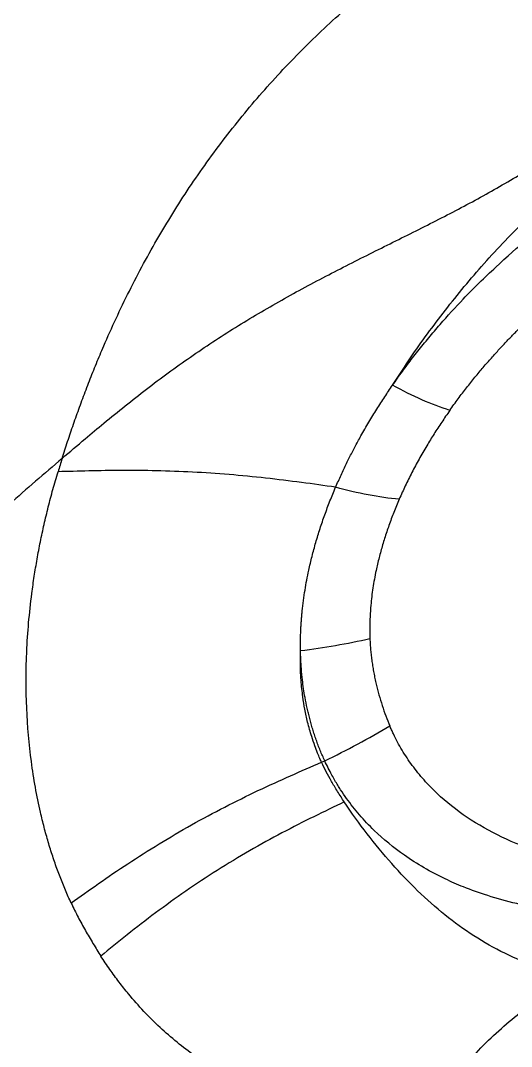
# Model space of a CAD drawing. Extents: x 0 to 84, y -21 to 126.
# Drawn here: x 34.37 to 35.699, y 46.672 to 49.445 of the extents above; entities that cross this region are included whole.
import ezdxf

# ---------------------------------------------------------------- set-up
doc = ezdxf.new("R2010")
doc.units = 0
doc.header["$MEASUREMENT"] = 0
doc.layers.add('1', color=4, linetype='Continuous')

# ---------------------------------------------------------------- blocks, each defined once
blk = doc.blocks.new('PRODIGY')
at = {"layer": '1', "color": 3, "linetype": 'Continuous', "lineweight": 25}
blk.add_line((35.1845, 47.4404), (35.1932, 47.4441), dxfattribs=at)
for points, knots in [([(31.0134, 47.3664), (31.0493, 47.4023), (31.1204, 47.4732), (31.2259, 47.5781), (31.3292, 47.6803), (31.4302, 47.7797), (31.5866, 47.9326), (31.7949, 48.134), (32.0628, 48.3875), (32.3296, 48.6335), (32.6949, 48.9603), (33.0682, 49.2771), (33.4545, 49.583), (33.7507, 49.8059), (34.0541, 50.0216), (34.363, 50.2277), (34.6831, 50.4272), (34.9286, 50.5693), (35.1, 50.6634), (35.1891, 50.7114), (35.2819, 50.7602), (35.3783, 50.8098), (35.4784, 50.86), (35.5823, 50.9108), (35.6532, 50.9443), (35.6891, 50.9613)], [0, 0, 0, 0, 0.025637, 0.05068, 0.075127, 0.098979, 0.122234, 0.185516, 0.245272, 0.308432, 0.368743, 0.492821, 0.555716, 0.617872, 0.680349, 0.744175, 0.805965, 0.871523, 0.888055, 0.905183, 0.922913, 0.941251, 0.960204, 0.979784, 1, 1, 1, 1]), ([(34.4823, 48.2616), (34.4847, 48.2693), (34.4896, 48.2846), (34.4972, 48.3076), (34.505, 48.3308), (34.513, 48.354), (34.5212, 48.3773), (34.5296, 48.4006), (34.5382, 48.4241), (34.5471, 48.4475), (34.5562, 48.4711), (34.5655, 48.4946), (34.5751, 48.5183), (34.5849, 48.5419), (34.6128, 48.6074), (34.6627, 48.7149), (34.7419, 48.8613), (34.8309, 49.0033), (34.929, 49.1387), (35.0363, 49.2675), (35.1521, 49.3887), (35.276, 49.5021), (35.4079, 49.6071), (35.5467, 49.7032), (35.6931, 49.7904), (35.8449, 49.8677), (35.9678, 49.9203), (36.0572, 49.9541), (36.1123, 49.9735), (36.1673, 49.9916), (36.2224, 50.0084), (36.2774, 50.024), (36.3141, 50.0334), (36.3324, 50.0381)], [0, 0, 0, 0, 0.009941, 0.019878, 0.029814, 0.039748, 0.049683, 0.05962, 0.06956, 0.079505, 0.089455, 0.099413, 0.10938, 0.119356, 0.129344, 0.192218, 0.25552, 0.317374, 0.379537, 0.440848, 0.502398, 0.56378, 0.625011, 0.686992, 0.748305, 0.811149, 0.873057, 0.894521, 0.915849, 0.937052, 0.958139, 0.979118, 1, 1, 1, 1]), ([(34.4823, 48.2616), (34.5031, 48.2794), (34.5405, 48.3114), (34.616, 48.3747), (34.7099, 48.4496), (34.8285, 48.5364), (34.9507, 48.6167), (35.076, 48.6905), (35.2029, 48.7585), (35.3299, 48.8223), (35.4553, 48.8842), (35.5775, 48.9466), (35.6957, 49.0125), (35.8095, 49.0837), (35.9187, 49.1613), (36.0239, 49.2455), (36.126, 49.3357), (36.2094, 49.4143), (36.276, 49.4787), (36.3095, 49.5112), (36.3263, 49.5275)], [0, 0, 0, 0, 0.036467, 0.065721, 0.131313, 0.19667, 0.261644, 0.326255, 0.390458, 0.453729, 0.515869, 0.576972, 0.637092, 0.696658, 0.756124, 0.815929, 0.876439, 0.937784, 0.96878, 1, 1, 1, 1]), ([(35.3767, 48.4596), (35.3811, 48.4658), (35.3897, 48.4782), (35.4032, 48.4967), (35.4169, 48.5152), (35.4309, 48.5336), (35.4452, 48.5518), (35.4598, 48.57), (35.4746, 48.5881), (35.4898, 48.606), (35.5202, 48.6412), (35.5739, 48.6998), (35.6818, 48.8059), (35.8284, 48.9278), (35.983, 49.0326), (36.106, 49.1046), (36.2048, 49.1564), (36.3075, 49.2041), (36.3822, 49.2344), (36.4278, 49.2515), (36.4442, 49.2575), (36.463, 49.2642), (36.4843, 49.2715), (36.508, 49.2794), (36.5341, 49.2878), (36.5627, 49.2965), (36.5936, 49.3055), (36.627, 49.3146), (36.6627, 49.3237), (36.7008, 49.3327), (36.7412, 49.3413), (36.7839, 49.3496), (36.8129, 49.3543), (36.8278, 49.3567)], [0, 0, 0, 0, 0.013861, 0.027721, 0.041581, 0.05544, 0.069299, 0.083158, 0.097016, 0.110875, 0.124733, 0.17896, 0.249637, 0.385061, 0.499539, 0.560229, 0.622144, 0.685289, 0.749665, 0.758111, 0.768008, 0.779355, 0.792154, 0.806404, 0.822105, 0.839258, 0.857863, 0.877921, 0.899431, 0.922394, 0.94681, 0.972679, 1, 1, 1, 1]), ([(35.3767, 48.4596), (35.4043, 48.5034), (35.4338, 48.5469), (35.4964, 48.6331), (35.5294, 48.6759), (35.5989, 48.7602), (35.6355, 48.8018), (35.7127, 48.883), (35.7532, 48.9226), (35.8386, 48.9986), (35.8834, 49.0349), (35.977, 49.1031), (36.0258, 49.1349), (36.1265, 49.1933), (36.1783, 49.2199), (36.2838, 49.2681), (36.3374, 49.2897), (36.3915, 49.3091)], [0, 0, 0, 0, 0.125, 0.125, 0.25, 0.25, 0.375, 0.375, 0.5, 0.5, 0.625, 0.625, 0.75, 0.75, 0.875, 0.875, 1, 1, 1, 1]), ([(35.5314, 48.3915), (35.5352, 48.3968), (35.5427, 48.4073), (35.5541, 48.4228), (35.5655, 48.4379), (35.5769, 48.4526), (35.5883, 48.467), (35.5996, 48.481), (35.6108, 48.4946), (35.622, 48.5078), (35.633, 48.5206), (35.644, 48.533), (35.6548, 48.5451), (35.6654, 48.5568), (35.6759, 48.5681), (35.6863, 48.5791), (35.6964, 48.5897), (35.7064, 48.5999), (35.7162, 48.6098), (35.7257, 48.6193), (35.7351, 48.6285), (35.7442, 48.6373), (35.7531, 48.6458), (35.7617, 48.654), (35.7701, 48.6618), (35.7782, 48.6693), (35.786, 48.6764), (35.7936, 48.6832), (35.8009, 48.6898), (35.8079, 48.6959), (35.8146, 48.7018), (35.821, 48.7074), (35.827, 48.7126), (35.8328, 48.7176), (35.8383, 48.7222), (35.8435, 48.7266), (35.8483, 48.7306), (35.8528, 48.7344), (35.857, 48.7378), (35.8609, 48.741), (35.8644, 48.7439), (35.8676, 48.7465), (35.8704, 48.7488), (35.873, 48.7509), (35.8751, 48.7526), (35.877, 48.7541), (35.8784, 48.7553), (35.9182, 48.7871), (35.9894, 48.8401), (36.0882, 48.9043), (36.1977, 48.9683), (36.29, 49.0148), (36.3706, 49.0502), (36.4109, 49.0669), (36.4514, 49.0827), (36.4919, 49.0975), (36.5325, 49.1113), (36.5732, 49.1242), (36.6138, 49.136), (36.6543, 49.1469), (36.6948, 49.1567), (36.7351, 49.1655), (36.7753, 49.1734), (36.802, 49.1777), (36.8154, 49.1799)], [0, 0, 0, 0, 0.013643, 0.027005, 0.040084, 0.052881, 0.065396, 0.077628, 0.089578, 0.101245, 0.112629, 0.123731, 0.134549, 0.145085, 0.155339, 0.165309, 0.174996, 0.184401, 0.193522, 0.202361, 0.210917, 0.21919, 0.22718, 0.234887, 0.242312, 0.249454, 0.256313, 0.262889, 0.269183, 0.275195, 0.280924, 0.28637, 0.291535, 0.296416, 0.301016, 0.305333, 0.309368, 0.313121, 0.316592, 0.319781, 0.322687, 0.325312, 0.327655, 0.329715, 0.331494, 0.332991, 0.334206, 0.335139, 0.43026, 0.50215, 0.556885, 0.668628, 0.69633, 0.724014, 0.751678, 0.77932, 0.806939, 0.834537, 0.862116, 0.889677, 0.91722, 0.944745, 0.972253, 1, 1, 1, 1]), ([(35.2226, 48.1838), (35.225, 48.1894), (35.2298, 48.2004), (35.2372, 48.2167), (35.2446, 48.2326), (35.252, 48.2481), (35.2618, 48.2679), (35.2747, 48.2927), (35.2922, 48.3248), (35.3119, 48.3592), (35.3335, 48.3944), (35.3549, 48.4277), (35.3696, 48.4491), (35.3767, 48.4596)], [0, 0, 0, 0, 0.060164, 0.118849, 0.17605, 0.231756, 0.285964, 0.389369, 0.500008, 0.634479, 0.762608, 0.884448, 1, 1, 1, 1]), ([(35.5315, 48.3915), (35.5277, 48.3862), (35.5203, 48.3756), (35.5096, 48.3598), (35.4991, 48.3439), (35.4889, 48.328), (35.4789, 48.3121), (35.4652, 48.2893), (35.4482, 48.2599), (35.432, 48.2296), (35.4198, 48.2055), (35.4111, 48.1876), (35.4027, 48.1695), (35.3974, 48.1574), (35.3946, 48.1511)], [0, 0, 0, 0, 0.0669, 0.133672, 0.200332, 0.266897, 0.333383, 0.399808, 0.551261, 0.700359, 0.775533, 0.850373, 0.921532, 1, 1, 1, 1]), ([(34.4823, 48.2616), (34.4583, 48.241), (34.4104, 48.1998), (34.3387, 48.1375), (34.2672, 48.0748), (34.1957, 48.0118), (34.1244, 47.9484), (34.0532, 47.8847), (33.9821, 47.8206), (33.911, 47.7561), (33.8401, 47.6914), (33.7692, 47.6262), (33.6984, 47.5608), (33.6277, 47.495), (33.557, 47.4289), (33.4864, 47.3625), (33.4159, 47.2958), (33.2753, 47.1623), (33.0658, 46.9609), (32.8185, 46.7193), (32.6028, 46.5063), (32.419, 46.3238), (32.2977, 46.2026), (32.2374, 46.1424)], [0, 0, 0, 0, 0.030701, 0.061452, 0.092254, 0.123106, 0.15401, 0.184967, 0.215975, 0.247037, 0.278152, 0.309321, 0.340544, 0.371821, 0.403153, 0.434539, 0.46598, 0.497476, 0.622864, 0.748331, 0.833404, 0.917294, 1, 1, 1, 1]), ([(35.2226, 48.1838), (35.1925, 48.1881), (35.1615, 48.1925), (35.0982, 48.2008), (35.0659, 48.2048), (34.9678, 48.2156), (34.9008, 48.2212), (34.7694, 48.228), (34.705, 48.2293), (34.6135, 48.229), (34.5838, 48.2285), (34.5262, 48.2272), (34.4983, 48.2264), (34.4712, 48.2256)], [0, 0, 0, 0, 0.125, 0.125, 0.25, 0.25, 0.5, 0.5, 0.75, 0.75, 0.875, 0.875, 1, 1, 1, 1]), ([(34.5069, 47.0596), (34.5042, 47.0654), (34.4989, 47.0769), (34.4913, 47.0945), (34.4839, 47.1124), (34.4767, 47.1305), (34.4698, 47.1488), (34.4631, 47.1675), (34.4567, 47.1864), (34.4506, 47.2055), (34.4447, 47.2249), (34.4391, 47.2446), (34.4337, 47.2645), (34.4286, 47.2847), (34.4149, 47.3423), (34.3971, 47.4407), (34.3843, 47.586), (34.3843, 47.7381), (34.3948, 47.8588), (34.4068, 47.943), (34.4145, 47.9895), (34.4234, 48.0362), (34.4335, 48.0832), (34.4448, 48.1304), (34.4572, 48.1779), (34.4665, 48.2097), (34.4712, 48.2256)], [0, 0, 0, 0, 0.019065, 0.038141, 0.057231, 0.076336, 0.095459, 0.114603, 0.13377, 0.152962, 0.172183, 0.191433, 0.210716, 0.230034, 0.249389, 0.37463, 0.499061, 0.62452, 0.749152, 0.784947, 0.82072, 0.856494, 0.892288, 0.928122, 0.96402, 1, 1, 1, 1]), ([(34.1531, 44.2267), (34.182, 44.2556), (34.2704, 44.344), (34.4112, 44.4834), (34.5661, 44.6354), (34.754, 44.8183), (34.9765, 45.0322), (35.339, 45.3746), (35.7969, 45.7952), (36.2674, 46.2104), (36.6497, 46.5378), (36.9447, 46.7852), (37.2361, 47.0245), (37.5334, 47.2639), (37.8234, 47.4928), (38.0742, 47.6867), (38.2736, 47.8384), (38.4264, 47.9535), (38.5772, 48.0659), (38.6773, 48.1395), (38.7269, 48.176)], [0, 0, 0, 0, 0.020262, 0.062001, 0.098266, 0.127854, 0.19203, 0.251347, 0.375126, 0.500307, 0.562484, 0.624735, 0.691243, 0.749458, 0.814011, 0.87451, 0.906692, 0.938334, 0.969438, 1, 1, 1, 1]), ([(35.1275, 47.7421), (35.1274, 47.7476), (35.1273, 47.7583), (35.1275, 47.774), (35.1279, 47.7888), (35.1285, 47.8027), (35.1293, 47.8157), (35.1302, 47.8278), (35.1312, 47.8389), (35.1337, 47.8647), (35.1391, 47.9046), (35.1484, 47.9539), (35.1585, 47.9968), (35.1687, 48.0343), (35.1802, 48.0718), (35.193, 48.1092), (35.207, 48.1466), (35.2174, 48.1714), (35.2226, 48.1838)], [0, 0, 0, 0, 0.03952, 0.076766, 0.111735, 0.144427, 0.174841, 0.202974, 0.228826, 0.252396, 0.381795, 0.502862, 0.586645, 0.670108, 0.753257, 0.836009, 0.918268, 1, 1, 1, 1]), ([(35.3946, 48.1511), (35.3921, 48.1452), (35.3871, 48.1334), (35.3799, 48.1158), (35.3731, 48.0982), (35.3667, 48.0806), (35.3607, 48.0631), (35.355, 48.0456), (35.3497, 48.0282), (35.3447, 48.0108), (35.3401, 47.9934), (35.3359, 47.9761), (35.3298, 47.9487), (35.323, 47.9114), (35.3179, 47.8699), (35.3154, 47.8342), (35.3146, 47.8041), (35.3151, 47.7845), (35.3154, 47.7747)], [0, 0, 0, 0, 0.045672, 0.091265, 0.136793, 0.182271, 0.22771, 0.273127, 0.318533, 0.363943, 0.409371, 0.454831, 0.500336, 0.625963, 0.751683, 0.834921, 0.917662, 1, 1, 1, 1]), ([(35.3154, 47.7747), (35.3156, 47.7695), (35.3161, 47.7591), (35.3173, 47.7437), (35.3189, 47.7283), (35.3208, 47.7129), (35.3231, 47.6975), (35.3258, 47.6821), (35.3289, 47.6667), (35.3333, 47.6467), (35.3396, 47.6222), (35.3484, 47.5936), (35.3581, 47.5656), (35.3655, 47.5476), (35.3692, 47.5386)], [0, 0, 0, 0, 0.061362, 0.12316, 0.185413, 0.248139, 0.311356, 0.375081, 0.439332, 0.504126, 0.628168, 0.753246, 0.877871, 1, 1, 1, 1]), ([(35.1845, 47.4404), (35.183, 47.4437), (35.1793, 47.4519), (35.1731, 47.4666), (35.1656, 47.4864), (35.1561, 47.5142), (35.1469, 47.5471), (35.1392, 47.5829), (35.1331, 47.6203), (35.1293, 47.6556), (35.1275, 47.6888), (35.1269, 47.7158), (35.1273, 47.7335), (35.1275, 47.7421)], [0, 0, 0, 0, 0.036984, 0.091053, 0.162192, 0.250384, 0.384467, 0.500465, 0.609201, 0.750321, 0.837934, 0.921159, 1, 1, 1, 1]), ([(35.1932, 47.4441), (35.1911, 47.4488), (35.1868, 47.4582), (35.1809, 47.4724), (35.1752, 47.4866), (35.17, 47.5009), (35.1651, 47.5152), (35.1605, 47.5296), (35.1562, 47.5439), (35.1523, 47.5582), (35.1487, 47.5726), (35.1444, 47.5914), (35.1383, 47.6214), (35.1331, 47.6567), (35.1298, 47.6916), (35.1281, 47.7179), (35.1277, 47.7344), (35.1275, 47.7421)], [0, 0, 0, 0, 0.052595, 0.104688, 0.15628, 0.20737, 0.257959, 0.308046, 0.357631, 0.406714, 0.455296, 0.503375, 0.59666, 0.753133, 0.846727, 0.929015, 1, 1, 1, 1]), ([(36.1071, 47.1489), (36.0645, 47.149), (36.0228, 47.1512), (35.9412, 47.1597), (35.9013, 47.166), (35.8239, 47.1829), (35.7863, 47.1935), (35.7145, 47.2188), (35.6803, 47.2335), (35.6157, 47.267), (35.5853, 47.2857), (35.5288, 47.327), (35.5027, 47.3496), (35.4672, 47.3862), (35.456, 47.3989), (35.4401, 47.4185), (35.435, 47.4251), (35.4251, 47.4385), (35.4204, 47.4453), (35.4065, 47.466), (35.3979, 47.4803), (35.3862, 47.5021), (35.3825, 47.5094), (35.3773, 47.5205), (35.3756, 47.5241), (35.3731, 47.5297), (35.3723, 47.5315), (35.3711, 47.5343), (35.3707, 47.5352), (35.3699, 47.5369), (35.3696, 47.5377), (35.3692, 47.5386)], [0, 0, 0, 0, 0.125, 0.125, 0.25, 0.25, 0.375, 0.375, 0.5, 0.5, 0.625, 0.625, 0.75, 0.75, 0.8125, 0.8125, 0.84375, 0.84375, 0.875, 0.875, 0.9375, 0.9375, 0.96875, 0.96875, 0.984375, 0.984375, 0.992188, 0.992188, 0.996094, 0.996094, 1, 1, 1, 1]), ([(34.5067, 47.0601), (34.5306, 47.0772), (34.5553, 47.0947), (34.6065, 47.1303), (34.633, 47.1483), (34.715, 47.2022), (34.773, 47.2377), (34.892, 47.3044), (34.9528, 47.3355), (35.0421, 47.3777), (35.0715, 47.391), (35.1291, 47.4165), (35.1572, 47.4286), (35.1845, 47.4404)], [0, 0, 0, 0, 0.125, 0.125, 0.25, 0.25, 0.5, 0.5, 0.75, 0.75, 0.875, 0.875, 1, 1, 1, 1]), ([(35.246, 47.3332), (35.2431, 47.3376), (35.2401, 47.3421), (35.2341, 47.3515), (35.231, 47.3563), (35.225, 47.366), (35.222, 47.3708), (35.2164, 47.38), (35.2138, 47.3844), (35.2062, 47.3975), (35.2015, 47.406), (35.1927, 47.423), (35.1886, 47.4315), (35.1845, 47.4404)], [0, 0, 0, 0, 0.125, 0.125, 0.25, 0.25, 0.375, 0.375, 0.5, 0.5, 0.75, 0.75, 1, 1, 1, 1]), ([(36.0344, 47.0269), (36.0271, 47.0268), (36.0123, 47.0266), (35.9901, 47.0267), (35.9677, 47.0271), (35.9452, 47.0278), (35.9226, 47.0289), (35.8997, 47.0304), (35.8767, 47.0323), (35.8536, 47.0346), (35.8303, 47.0373), (35.8069, 47.0405), (35.7833, 47.0442), (35.7516, 47.0499), (35.7008, 47.0605), (35.6365, 47.0782), (35.5725, 47.1011), (35.4949, 47.1351), (35.4111, 47.1837), (35.3368, 47.2446), (35.2867, 47.2975), (35.2573, 47.3348), (35.2358, 47.3661), (35.2228, 47.3874), (35.2082, 47.4132), (35.1994, 47.4312), (35.1932, 47.4441)], [0, 0, 0, 0, 0.018512, 0.037277, 0.056312, 0.075636, 0.095265, 0.115214, 0.135497, 0.156128, 0.177118, 0.198475, 0.220207, 0.242318, 0.287294, 0.36546, 0.434002, 0.489224, 0.623537, 0.739545, 0.804428, 0.86757, 0.899711, 0.932916, 0.951882, 1, 1, 1, 1]), ([(35.246, 47.3332), (35.2192, 47.3204), (35.1916, 47.3072), (35.1352, 47.2794), (35.1065, 47.2648), (35.0192, 47.2187), (34.96, 47.1847), (34.8444, 47.1117), (34.7882, 47.0727), (34.709, 47.0137), (34.6835, 46.9939), (34.6341, 46.9548), (34.6102, 46.9354), (34.5871, 46.9166)], [0, 0, 0, 0, 0.125, 0.125, 0.25, 0.25, 0.5, 0.5, 0.75, 0.75, 0.875, 0.875, 1, 1, 1, 1]), ([(35.8642, 46.8599), (35.8316, 46.8671), (35.7999, 46.8761), (35.7386, 46.8975), (35.7089, 46.9099), (35.6229, 46.9521), (35.5692, 46.987), (35.4678, 47.0686), (35.4201, 47.1152), (35.3517, 47.1923), (35.3294, 47.2192), (35.2864, 47.2748), (35.2657, 47.3035), (35.246, 47.3332)], [0, 0, 0, 0, 0.125, 0.125, 0.25, 0.25, 0.5, 0.5, 0.75, 0.75, 0.875, 0.875, 1, 1, 1, 1]), ([(34.5069, 47.0596), (34.5129, 47.0467), (34.5192, 47.0341), (34.532, 47.0095), (34.5386, 46.9974), (34.5485, 46.9799), (34.5518, 46.9741), (34.5587, 46.9623), (34.5623, 46.9563), (34.5695, 46.9445), (34.5732, 46.9386), (34.5802, 46.9274), (34.5837, 46.922), (34.5871, 46.9166)], [0, 0, 0, 0, 0.25, 0.25, 0.5, 0.5, 0.625, 0.625, 0.75, 0.75, 0.875, 0.875, 1, 1, 1, 1]), ([(35.4443, 46.454), (35.4366, 46.4544), (35.4212, 46.4554), (35.3983, 46.4572), (35.3756, 46.4593), (35.3531, 46.4618), (35.3308, 46.4646), (35.3086, 46.4677), (35.2867, 46.4712), (35.2649, 46.475), (35.2433, 46.4792), (35.2219, 46.4837), (35.2007, 46.4886), (35.1448, 46.5024), (35.0574, 46.53), (34.9445, 46.5809), (34.8403, 46.6445), (34.7613, 46.7087), (34.7031, 46.7666), (34.6665, 46.808), (34.6362, 46.8463), (34.6112, 46.8804), (34.5952, 46.9045), (34.5871, 46.9166)], [0, 0, 0, 0, 0.020732, 0.041472, 0.062222, 0.082984, 0.103762, 0.124558, 0.145374, 0.166212, 0.187077, 0.207969, 0.228891, 0.249846, 0.375026, 0.499522, 0.624947, 0.749463, 0.811982, 0.874915, 0.915813, 0.957502, 1, 1, 1, 1]), ([(35.4443, 46.454), (35.4581, 46.4735), (35.4722, 46.4936), (35.5016, 46.534), (35.5169, 46.5542), (35.5649, 46.6143), (35.5996, 46.6532), (35.6729, 46.7244), (35.7114, 46.7565), (35.7694, 46.7988), (35.7887, 46.812), (35.8269, 46.8369), (35.8458, 46.8485), (35.8642, 46.8599)], [0, 0, 0, 0, 0.125, 0.125, 0.25, 0.25, 0.5, 0.5, 0.75, 0.75, 0.875, 0.875, 1, 1, 1, 1])]:
    blk.add_open_spline(points, degree=3, knots=knots, dxfattribs=at)
for points in [[(35.5314, 48.3915), (35.4834, 48.4066), (35.4307, 48.4297), (35.3767, 48.4596)], [(34.4823, 48.2616), (34.4785, 48.2496), (34.4748, 48.2376), (34.4712, 48.2256)], [(35.3946, 48.1511), (35.34, 48.1564), (35.282, 48.1674), (35.2226, 48.1838)], [(35.1275, 47.7421), (35.1914, 47.7502), (35.2542, 47.7611), (35.3154, 47.7747)], [(35.1932, 47.4441), (35.253, 47.4732), (35.3118, 47.5047), (35.3692, 47.5386)]]:
    blk.add_open_spline(points, degree=3, dxfattribs=at)

msp = doc.modelspace()

# ---------------------------------------------------------------- block references
at = {"layer": '1'}
msp.add_blockref('PRODIGY', (0, 0), dxfattribs=at)

doc.saveas('drawing.dxf')
